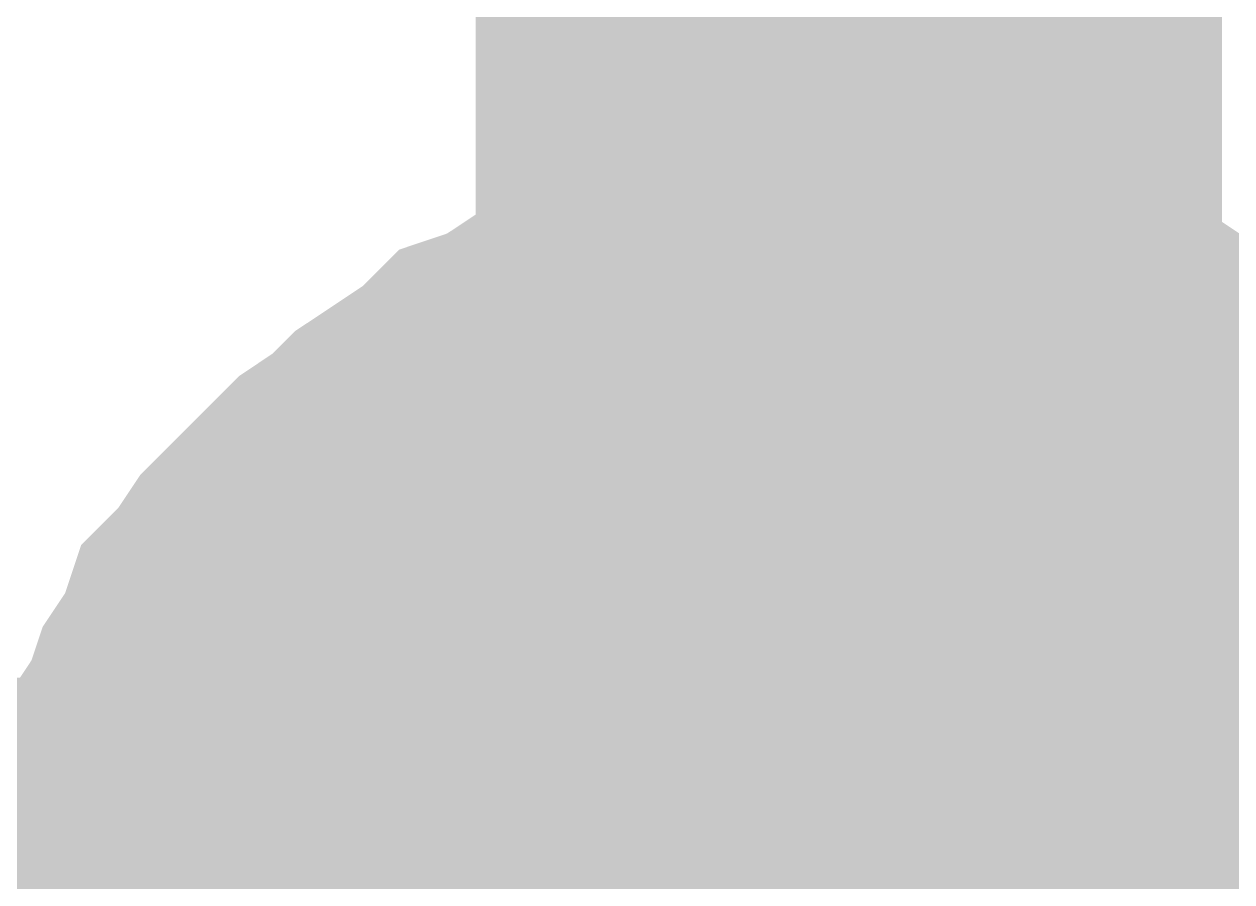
# Model space of a CAD drawing. Header units: inches. Extents: x 0 to 841, y 0 to 594.
# Drawn here: x 266.689 to 267.902, y 305.165 to 306.026 of the extents above; entities that cross this region are included whole.
import ezdxf

# ---------------------------------------------------------------- set-up
doc = ezdxf.new("R2010")
doc.units = ezdxf.units.IN
doc.layers.add('Sheet', color=255, linetype='Continuous')

msp = doc.modelspace()

# ---------------------------------------------------------------- linework, layer by layer
at = {"layer": 'Sheet'}
for points in [[(267.5174, 304.9955, 0.7493, 0.7493, 0), (267.5174, 309.9926, 0.7493, 0.7493, 0)], [(267.5174, 309.9926, 0.2997, 0.2997, 0), (267.5174, 304.9955, 0.2997, 0.2997, 0)], [(266.7538, 304.9955, 0.2997, 0.2997, 0), (266.7538, 305.0292, 0.2997, 0.2997, 0), (266.7538, 305.0741, 0.2997, 0.2997, 0), (266.7651, 305.1078, 0.2997, 0.2997, 0), (266.7651, 305.1527, 0.2997, 0.2997, 0), (266.7763, 305.1864, 0.2997, 0.2997, 0), (266.7875, 305.2201, 0.2997, 0.2997, 0), (266.7988, 305.2537, 0.2997, 0.2997, 0), (266.81, 305.2874, 0.2997, 0.2997, 0), (266.8324, 305.3211, 0.2997, 0.2997, 0), (266.8437, 305.3548, 0.2997, 0.2997, 0), (266.8661, 305.3885, 0.2997, 0.2997, 0), (266.8774, 305.4222, 0.2997, 0.2997, 0), (266.8998, 305.4446, 0.2997, 0.2997, 0), (266.9223, 305.4783, 0.2997, 0.2997, 0), (266.956, 305.512, 0.2997, 0.2997, 0), (266.9784, 305.5345, 0.2997, 0.2997, 0), (267.0009, 305.5569, 0.2997, 0.2997, 0), (267.0346, 305.5794, 0.2997, 0.2997, 0), (267.057, 305.6019, 0.2997, 0.2997, 0), (267.0907, 305.6243, 0.2997, 0.2997, 0), (267.1244, 305.6468, 0.2997, 0.2997, 0), (267.1469, 305.6692, 0.2997, 0.2997, 0), (267.1805, 305.6805, 0.2997, 0.2997, 0), (267.2142, 305.7029, 0.2997, 0.2997, 0), (267.2479, 305.7142, 0.2997, 0.2997, 0), (267.2928, 305.7254, 0.2997, 0.2997, 0), (267.3265, 305.7366, 0.2997, 0.2997, 0), (267.3602, 305.7478, 0.2997, 0.2997, 0), (267.4051, 305.7478, 0.2997, 0.2997, 0), (267.4388, 305.7591, 0.2997, 0.2997, 0), (267.4725, 305.7591, 0.2997, 0.2997, 0), (267.5174, 305.7591, 0.2997, 0.2997, 0)], [(266.7538, 304.9955, 0.2997, 0.2997, 0), (266.7538, 305.0292, 0.2997, 0.2997, 0), (266.7538, 305.0741, 0.2997, 0.2997, 0), (266.7651, 305.1078, 0.2997, 0.2997, 0), (266.7651, 305.1527, 0.2997, 0.2997, 0), (266.7763, 305.1864, 0.2997, 0.2997, 0), (266.7875, 305.2201, 0.2997, 0.2997, 0), (266.7988, 305.2537, 0.2997, 0.2997, 0), (266.81, 305.2874, 0.2997, 0.2997, 0), (266.8324, 305.3211, 0.2997, 0.2997, 0), (266.8437, 305.3548, 0.2997, 0.2997, 0), (266.8661, 305.3885, 0.2997, 0.2997, 0), (266.8774, 305.4222, 0.2997, 0.2997, 0), (266.8998, 305.4446, 0.2997, 0.2997, 0), (266.9223, 305.4783, 0.2997, 0.2997, 0), (266.956, 305.512, 0.2997, 0.2997, 0), (266.9784, 305.5345, 0.2997, 0.2997, 0), (267.0009, 305.5569, 0.2997, 0.2997, 0), (267.0346, 305.5794, 0.2997, 0.2997, 0), (267.057, 305.6019, 0.2997, 0.2997, 0), (267.0907, 305.6243, 0.2997, 0.2997, 0), (267.1244, 305.6468, 0.2997, 0.2997, 0), (267.1469, 305.6692, 0.2997, 0.2997, 0), (267.1805, 305.6805, 0.2997, 0.2997, 0), (267.2142, 305.7029, 0.2997, 0.2997, 0), (267.2479, 305.7142, 0.2997, 0.2997, 0), (267.2928, 305.7254, 0.2997, 0.2997, 0), (267.3265, 305.7366, 0.2997, 0.2997, 0), (267.3602, 305.7478, 0.2997, 0.2997, 0), (267.4051, 305.7478, 0.2997, 0.2997, 0), (267.4388, 305.7591, 0.2997, 0.2997, 0), (267.4725, 305.7591, 0.2997, 0.2997, 0), (267.5174, 305.7591, 0.2997, 0.2997, 0)], [(266.7538, 304.9955, 0.2997, 0.2997, 0), (266.7538, 305.0292, 0.2997, 0.2997, 0), (266.7538, 305.0741, 0.2997, 0.2997, 0), (266.7651, 305.1078, 0.2997, 0.2997, 0), (266.7651, 305.1527, 0.2997, 0.2997, 0), (266.7763, 305.1864, 0.2997, 0.2997, 0), (266.7875, 305.2201, 0.2997, 0.2997, 0), (266.7988, 305.2537, 0.2997, 0.2997, 0), (266.81, 305.2874, 0.2997, 0.2997, 0), (266.8324, 305.3211, 0.2997, 0.2997, 0), (266.8437, 305.3548, 0.2997, 0.2997, 0), (266.8661, 305.3885, 0.2997, 0.2997, 0), (266.8774, 305.4222, 0.2997, 0.2997, 0), (266.8998, 305.4446, 0.2997, 0.2997, 0), (266.9223, 305.4783, 0.2997, 0.2997, 0), (266.956, 305.512, 0.2997, 0.2997, 0), (266.9784, 305.5345, 0.2997, 0.2997, 0), (267.0009, 305.5569, 0.2997, 0.2997, 0), (267.0346, 305.5794, 0.2997, 0.2997, 0), (267.057, 305.6019, 0.2997, 0.2997, 0), (267.0907, 305.6243, 0.2997, 0.2997, 0), (267.1244, 305.6468, 0.2997, 0.2997, 0), (267.1469, 305.6692, 0.2997, 0.2997, 0), (267.1805, 305.6805, 0.2997, 0.2997, 0), (267.2142, 305.7029, 0.2997, 0.2997, 0), (267.2479, 305.7142, 0.2997, 0.2997, 0), (267.2928, 305.7254, 0.2997, 0.2997, 0), (267.3265, 305.7366, 0.2997, 0.2997, 0), (267.3602, 305.7478, 0.2997, 0.2997, 0), (267.4051, 305.7478, 0.2997, 0.2997, 0), (267.4388, 305.7591, 0.2997, 0.2997, 0), (267.4725, 305.7591, 0.2997, 0.2997, 0), (267.5174, 305.7591, 0.2997, 0.2997, 0)], [(266.7538, 304.9955, 0.2997, 0.2997, 0), (266.7538, 305.0292, 0.2997, 0.2997, 0), (266.7538, 305.0741, 0.2997, 0.2997, 0), (266.7651, 305.1078, 0.2997, 0.2997, 0), (266.7651, 305.1527, 0.2997, 0.2997, 0), (266.7763, 305.1864, 0.2997, 0.2997, 0), (266.7875, 305.2201, 0.2997, 0.2997, 0), (266.7988, 305.2537, 0.2997, 0.2997, 0), (266.81, 305.2874, 0.2997, 0.2997, 0), (266.8324, 305.3211, 0.2997, 0.2997, 0), (266.8437, 305.3548, 0.2997, 0.2997, 0), (266.8661, 305.3885, 0.2997, 0.2997, 0), (266.8774, 305.4222, 0.2997, 0.2997, 0), (266.8998, 305.4446, 0.2997, 0.2997, 0), (266.9223, 305.4783, 0.2997, 0.2997, 0), (266.956, 305.512, 0.2997, 0.2997, 0), (266.9784, 305.5345, 0.2997, 0.2997, 0), (267.0009, 305.5569, 0.2997, 0.2997, 0), (267.0346, 305.5794, 0.2997, 0.2997, 0), (267.057, 305.6019, 0.2997, 0.2997, 0), (267.0907, 305.6243, 0.2997, 0.2997, 0), (267.1244, 305.6468, 0.2997, 0.2997, 0), (267.1469, 305.6692, 0.2997, 0.2997, 0), (267.1805, 305.6805, 0.2997, 0.2997, 0), (267.2142, 305.7029, 0.2997, 0.2997, 0), (267.2479, 305.7142, 0.2997, 0.2997, 0), (267.2928, 305.7254, 0.2997, 0.2997, 0), (267.3265, 305.7366, 0.2997, 0.2997, 0), (267.3602, 305.7478, 0.2997, 0.2997, 0), (267.4051, 305.7478, 0.2997, 0.2997, 0), (267.4388, 305.7591, 0.2997, 0.2997, 0), (267.4725, 305.7591, 0.2997, 0.2997, 0), (267.5174, 305.7591, 0.2997, 0.2997, 0)], [(266.7538, 304.9955, 0.2997, 0.2997, 0), (266.7538, 305.0292, 0.2997, 0.2997, 0), (266.7538, 305.0741, 0.2997, 0.2997, 0), (266.7651, 305.1078, 0.2997, 0.2997, 0), (266.7651, 305.1527, 0.2997, 0.2997, 0), (266.7763, 305.1864, 0.2997, 0.2997, 0), (266.7875, 305.2201, 0.2997, 0.2997, 0), (266.7988, 305.2537, 0.2997, 0.2997, 0), (266.81, 305.2874, 0.2997, 0.2997, 0), (266.8324, 305.3211, 0.2997, 0.2997, 0), (266.8437, 305.3548, 0.2997, 0.2997, 0), (266.8661, 305.3885, 0.2997, 0.2997, 0), (266.8774, 305.4222, 0.2997, 0.2997, 0), (266.8998, 305.4446, 0.2997, 0.2997, 0), (266.9223, 305.4783, 0.2997, 0.2997, 0), (266.956, 305.512, 0.2997, 0.2997, 0), (266.9784, 305.5345, 0.2997, 0.2997, 0), (267.0009, 305.5569, 0.2997, 0.2997, 0), (267.0346, 305.5794, 0.2997, 0.2997, 0), (267.057, 305.6019, 0.2997, 0.2997, 0), (267.0907, 305.6243, 0.2997, 0.2997, 0), (267.1244, 305.6468, 0.2997, 0.2997, 0), (267.1469, 305.6692, 0.2997, 0.2997, 0), (267.1805, 305.6805, 0.2997, 0.2997, 0), (267.2142, 305.7029, 0.2997, 0.2997, 0), (267.2479, 305.7142, 0.2997, 0.2997, 0), (267.2928, 305.7254, 0.2997, 0.2997, 0), (267.3265, 305.7366, 0.2997, 0.2997, 0), (267.3602, 305.7478, 0.2997, 0.2997, 0), (267.4051, 305.7478, 0.2997, 0.2997, 0), (267.4388, 305.7591, 0.2997, 0.2997, 0), (267.4725, 305.7591, 0.2997, 0.2997, 0), (267.5174, 305.7591, 0.2997, 0.2997, 0)], [(266.7538, 304.9955, 0.2997, 0.2997, 0), (266.7538, 305.0292, 0.2997, 0.2997, 0), (266.7538, 305.0741, 0.2997, 0.2997, 0), (266.7651, 305.1078, 0.2997, 0.2997, 0), (266.7651, 305.1527, 0.2997, 0.2997, 0), (266.7763, 305.1864, 0.2997, 0.2997, 0), (266.7875, 305.2201, 0.2997, 0.2997, 0), (266.7988, 305.2537, 0.2997, 0.2997, 0), (266.81, 305.2874, 0.2997, 0.2997, 0), (266.8324, 305.3211, 0.2997, 0.2997, 0), (266.8437, 305.3548, 0.2997, 0.2997, 0), (266.8661, 305.3885, 0.2997, 0.2997, 0), (266.8774, 305.4222, 0.2997, 0.2997, 0), (266.8998, 305.4446, 0.2997, 0.2997, 0), (266.9223, 305.4783, 0.2997, 0.2997, 0), (266.956, 305.512, 0.2997, 0.2997, 0), (266.9784, 305.5345, 0.2997, 0.2997, 0), (267.0009, 305.5569, 0.2997, 0.2997, 0), (267.0346, 305.5794, 0.2997, 0.2997, 0), (267.057, 305.6019, 0.2997, 0.2997, 0), (267.0907, 305.6243, 0.2997, 0.2997, 0), (267.1244, 305.6468, 0.2997, 0.2997, 0), (267.1469, 305.6692, 0.2997, 0.2997, 0), (267.1805, 305.6805, 0.2997, 0.2997, 0), (267.2142, 305.7029, 0.2997, 0.2997, 0), (267.2479, 305.7142, 0.2997, 0.2997, 0), (267.2928, 305.7254, 0.2997, 0.2997, 0), (267.3265, 305.7366, 0.2997, 0.2997, 0), (267.3602, 305.7478, 0.2997, 0.2997, 0), (267.4051, 305.7478, 0.2997, 0.2997, 0), (267.4388, 305.7591, 0.2997, 0.2997, 0), (267.4725, 305.7591, 0.2997, 0.2997, 0), (267.5174, 305.7591, 0.2997, 0.2997, 0)], [(267.5174, 305.7591, 0.2997, 0.2997, 0), (267.5174, 305.7591, 0.2997, 0.2997, 0)], [(267.5174, 305.7591, 0.2997, 0.2997, 0), (267.5511, 305.7591, 0.2997, 0.2997, 0), (267.596, 305.7591, 0.2997, 0.2997, 0), (267.6297, 305.7478, 0.2997, 0.2997, 0), (267.6746, 305.7478, 0.2997, 0.2997, 0), (267.7083, 305.7366, 0.2997, 0.2997, 0), (267.742, 305.7254, 0.2997, 0.2997, 0), (267.7757, 305.7142, 0.2997, 0.2997, 0), (267.8094, 305.7029, 0.2997, 0.2997, 0), (267.843, 305.6805, 0.2997, 0.2997, 0), (267.8767, 305.6692, 0.2997, 0.2997, 0), (267.9104, 305.6468, 0.2997, 0.2997, 0), (267.9441, 305.6243, 0.2997, 0.2997, 0), (267.9666, 305.6019, 0.2997, 0.2997, 0), (268.0003, 305.5794, 0.2997, 0.2997, 0), (268.0339, 305.5569, 0.2997, 0.2997, 0), (268.0564, 305.5345, 0.2997, 0.2997, 0)], [(267.5174, 305.7591, 0.2997, 0.2997, 0), (267.5174, 305.7591, 0.2997, 0.2997, 0)], [(267.5174, 305.7591, 0.2997, 0.2997, 0), (267.5511, 305.7591, 0.2997, 0.2997, 0), (267.596, 305.7591, 0.2997, 0.2997, 0), (267.6297, 305.7478, 0.2997, 0.2997, 0), (267.6746, 305.7478, 0.2997, 0.2997, 0), (267.7083, 305.7366, 0.2997, 0.2997, 0), (267.742, 305.7254, 0.2997, 0.2997, 0), (267.7757, 305.7142, 0.2997, 0.2997, 0), (267.8094, 305.7029, 0.2997, 0.2997, 0), (267.843, 305.6805, 0.2997, 0.2997, 0), (267.8767, 305.6692, 0.2997, 0.2997, 0), (267.9104, 305.6468, 0.2997, 0.2997, 0), (267.9441, 305.6243, 0.2997, 0.2997, 0), (267.9666, 305.6019, 0.2997, 0.2997, 0), (268.0003, 305.5794, 0.2997, 0.2997, 0), (268.0339, 305.5569, 0.2997, 0.2997, 0), (268.0564, 305.5345, 0.2997, 0.2997, 0)], [(267.5174, 305.7591, 0.2997, 0.2997, 0), (267.5174, 305.7591, 0.2997, 0.2997, 0)], [(267.5174, 305.7591, 0.2997, 0.2997, 0), (267.5511, 305.7591, 0.2997, 0.2997, 0), (267.596, 305.7591, 0.2997, 0.2997, 0), (267.6297, 305.7478, 0.2997, 0.2997, 0), (267.6746, 305.7478, 0.2997, 0.2997, 0), (267.7083, 305.7366, 0.2997, 0.2997, 0), (267.742, 305.7254, 0.2997, 0.2997, 0), (267.7757, 305.7142, 0.2997, 0.2997, 0), (267.8094, 305.7029, 0.2997, 0.2997, 0), (267.843, 305.6805, 0.2997, 0.2997, 0), (267.8767, 305.6692, 0.2997, 0.2997, 0), (267.9104, 305.6468, 0.2997, 0.2997, 0), (267.9441, 305.6243, 0.2997, 0.2997, 0), (267.9666, 305.6019, 0.2997, 0.2997, 0), (268.0003, 305.5794, 0.2997, 0.2997, 0), (268.0339, 305.5569, 0.2997, 0.2997, 0), (268.0564, 305.5345, 0.2997, 0.2997, 0)], [(267.5174, 305.7591, 0.2997, 0.2997, 0), (267.5174, 305.7591, 0.2997, 0.2997, 0)], [(267.5174, 305.7591, 0.2997, 0.2997, 0), (267.5511, 305.7591, 0.2997, 0.2997, 0), (267.596, 305.7591, 0.2997, 0.2997, 0), (267.6297, 305.7478, 0.2997, 0.2997, 0), (267.6746, 305.7478, 0.2997, 0.2997, 0), (267.7083, 305.7366, 0.2997, 0.2997, 0), (267.742, 305.7254, 0.2997, 0.2997, 0), (267.7757, 305.7142, 0.2997, 0.2997, 0), (267.8094, 305.7029, 0.2997, 0.2997, 0), (267.843, 305.6805, 0.2997, 0.2997, 0), (267.8767, 305.6692, 0.2997, 0.2997, 0), (267.9104, 305.6468, 0.2997, 0.2997, 0), (267.9441, 305.6243, 0.2997, 0.2997, 0), (267.9666, 305.6019, 0.2997, 0.2997, 0), (268.0003, 305.5794, 0.2997, 0.2997, 0), (268.0339, 305.5569, 0.2997, 0.2997, 0), (268.0564, 305.5345, 0.2997, 0.2997, 0)], [(267.5174, 305.7591, 0.2997, 0.2997, 0), (267.5174, 305.7591, 0.2997, 0.2997, 0)], [(267.5174, 305.7591, 0.2997, 0.2997, 0), (267.5511, 305.7591, 0.2997, 0.2997, 0), (267.596, 305.7591, 0.2997, 0.2997, 0), (267.6297, 305.7478, 0.2997, 0.2997, 0), (267.6746, 305.7478, 0.2997, 0.2997, 0), (267.7083, 305.7366, 0.2997, 0.2997, 0), (267.742, 305.7254, 0.2997, 0.2997, 0), (267.7757, 305.7142, 0.2997, 0.2997, 0), (267.8094, 305.7029, 0.2997, 0.2997, 0), (267.843, 305.6805, 0.2997, 0.2997, 0), (267.8767, 305.6692, 0.2997, 0.2997, 0), (267.9104, 305.6468, 0.2997, 0.2997, 0), (267.9441, 305.6243, 0.2997, 0.2997, 0), (267.9666, 305.6019, 0.2997, 0.2997, 0), (268.0003, 305.5794, 0.2997, 0.2997, 0), (268.0339, 305.5569, 0.2997, 0.2997, 0), (268.0564, 305.5345, 0.2997, 0.2997, 0)], [(267.5174, 305.7591, 0.2997, 0.2997, 0), (267.5174, 305.7591, 0.2997, 0.2997, 0)], [(267.5174, 305.7591, 0.2997, 0.2997, 0), (267.5511, 305.7591, 0.2997, 0.2997, 0), (267.596, 305.7591, 0.2997, 0.2997, 0), (267.6297, 305.7478, 0.2997, 0.2997, 0), (267.6746, 305.7478, 0.2997, 0.2997, 0), (267.7083, 305.7366, 0.2997, 0.2997, 0), (267.742, 305.7254, 0.2997, 0.2997, 0), (267.7757, 305.7142, 0.2997, 0.2997, 0), (267.8094, 305.7029, 0.2997, 0.2997, 0), (267.843, 305.6805, 0.2997, 0.2997, 0), (267.8767, 305.6692, 0.2997, 0.2997, 0), (267.9104, 305.6468, 0.2997, 0.2997, 0), (267.9441, 305.6243, 0.2997, 0.2997, 0), (267.9666, 305.6019, 0.2997, 0.2997, 0), (268.0003, 305.5794, 0.2997, 0.2997, 0), (268.0339, 305.5569, 0.2997, 0.2997, 0), (268.0564, 305.5345, 0.2997, 0.2997, 0)], [(266.7651, 305.1078, 0.0991, 0.0991, 0), (266.7651, 305.1527, 0.0991, 0.0991, 0), (266.7763, 305.1864, 0.0991, 0.0991, 0), (266.7875, 305.2201, 0.0991, 0.0991, 0), (266.7988, 305.2537, 0.0991, 0.0991, 0), (266.81, 305.2874, 0.0991, 0.0991, 0), (266.8324, 305.3211, 0.0991, 0.0991, 0), (266.8437, 305.3548, 0.0991, 0.0991, 0), (266.8661, 305.3885, 0.0991, 0.0991, 0), (266.8774, 305.4222, 0.0991, 0.0991, 0), (266.8998, 305.4446, 0.0991, 0.0991, 0), (266.9223, 305.4783, 0.0991, 0.0991, 0), (266.956, 305.512, 0.0991, 0.0991, 0), (266.9784, 305.5345, 0.0991, 0.0991, 0), (267.0009, 305.5569, 0.0991, 0.0991, 0), (267.0346, 305.5794, 0.0991, 0.0991, 0), (267.057, 305.6019, 0.0991, 0.0991, 0), (267.0907, 305.6243, 0.0991, 0.0991, 0), (267.1244, 305.6468, 0.0991, 0.0991, 0), (267.1469, 305.6692, 0.0991, 0.0991, 0), (267.1805, 305.6805, 0.0991, 0.0991, 0), (267.2142, 305.7029, 0.0991, 0.0991, 0), (267.2479, 305.7142, 0.0991, 0.0991, 0), (267.2928, 305.7254, 0.0991, 0.0991, 0), (267.3265, 305.7366, 0.0991, 0.0991, 0), (267.3602, 305.7478, 0.0991, 0.0991, 0), (267.4051, 305.7478, 0.0991, 0.0991, 0), (267.4388, 305.7591, 0.0991, 0.0991, 0), (267.4725, 305.7591, 0.0991, 0.0991, 0), (267.5174, 305.7591, 0.0991, 0.0991, 0)], [(266.7651, 305.1078, 0.0991, 0.0991, 0), (266.7651, 305.1527, 0.0991, 0.0991, 0), (266.7763, 305.1864, 0.0991, 0.0991, 0), (266.7875, 305.2201, 0.0991, 0.0991, 0), (266.7988, 305.2537, 0.0991, 0.0991, 0), (266.81, 305.2874, 0.0991, 0.0991, 0), (266.8324, 305.3211, 0.0991, 0.0991, 0), (266.8437, 305.3548, 0.0991, 0.0991, 0), (266.8661, 305.3885, 0.0991, 0.0991, 0), (266.8774, 305.4222, 0.0991, 0.0991, 0), (266.8998, 305.4446, 0.0991, 0.0991, 0), (266.9223, 305.4783, 0.0991, 0.0991, 0), (266.956, 305.512, 0.0991, 0.0991, 0), (266.9784, 305.5345, 0.0991, 0.0991, 0), (267.0009, 305.5569, 0.0991, 0.0991, 0), (267.0346, 305.5794, 0.0991, 0.0991, 0), (267.057, 305.6019, 0.0991, 0.0991, 0), (267.0907, 305.6243, 0.0991, 0.0991, 0), (267.1244, 305.6468, 0.0991, 0.0991, 0), (267.1469, 305.6692, 0.0991, 0.0991, 0), (267.1805, 305.6805, 0.0991, 0.0991, 0), (267.2142, 305.7029, 0.0991, 0.0991, 0), (267.2479, 305.7142, 0.0991, 0.0991, 0), (267.2928, 305.7254, 0.0991, 0.0991, 0), (267.3265, 305.7366, 0.0991, 0.0991, 0), (267.3602, 305.7478, 0.0991, 0.0991, 0), (267.4051, 305.7478, 0.0991, 0.0991, 0), (267.4388, 305.7591, 0.0991, 0.0991, 0), (267.4725, 305.7591, 0.0991, 0.0991, 0), (267.5174, 305.7591, 0.0991, 0.0991, 0)], [(266.7651, 305.1078, 0.0991, 0.0991, 0), (266.7651, 305.1527, 0.0991, 0.0991, 0), (266.7763, 305.1864, 0.0991, 0.0991, 0), (266.7875, 305.2201, 0.0991, 0.0991, 0), (266.7988, 305.2537, 0.0991, 0.0991, 0), (266.81, 305.2874, 0.0991, 0.0991, 0), (266.8324, 305.3211, 0.0991, 0.0991, 0), (266.8437, 305.3548, 0.0991, 0.0991, 0), (266.8661, 305.3885, 0.0991, 0.0991, 0), (266.8774, 305.4222, 0.0991, 0.0991, 0), (266.8998, 305.4446, 0.0991, 0.0991, 0), (266.9223, 305.4783, 0.0991, 0.0991, 0), (266.956, 305.512, 0.0991, 0.0991, 0), (266.9784, 305.5345, 0.0991, 0.0991, 0), (267.0009, 305.5569, 0.0991, 0.0991, 0), (267.0346, 305.5794, 0.0991, 0.0991, 0), (267.057, 305.6019, 0.0991, 0.0991, 0), (267.0907, 305.6243, 0.0991, 0.0991, 0), (267.1244, 305.6468, 0.0991, 0.0991, 0), (267.1469, 305.6692, 0.0991, 0.0991, 0), (267.1805, 305.6805, 0.0991, 0.0991, 0), (267.2142, 305.7029, 0.0991, 0.0991, 0), (267.2479, 305.7142, 0.0991, 0.0991, 0), (267.2928, 305.7254, 0.0991, 0.0991, 0), (267.3265, 305.7366, 0.0991, 0.0991, 0), (267.3602, 305.7478, 0.0991, 0.0991, 0), (267.4051, 305.7478, 0.0991, 0.0991, 0), (267.4388, 305.7591, 0.0991, 0.0991, 0), (267.4725, 305.7591, 0.0991, 0.0991, 0), (267.5174, 305.7591, 0.0991, 0.0991, 0)], [(266.7651, 305.1078, 0.0991, 0.0991, 0), (266.7651, 305.1527, 0.0991, 0.0991, 0), (266.7763, 305.1864, 0.0991, 0.0991, 0), (266.7875, 305.2201, 0.0991, 0.0991, 0), (266.7988, 305.2537, 0.0991, 0.0991, 0), (266.81, 305.2874, 0.0991, 0.0991, 0), (266.8324, 305.3211, 0.0991, 0.0991, 0), (266.8437, 305.3548, 0.0991, 0.0991, 0), (266.8661, 305.3885, 0.0991, 0.0991, 0), (266.8774, 305.4222, 0.0991, 0.0991, 0), (266.8998, 305.4446, 0.0991, 0.0991, 0), (266.9223, 305.4783, 0.0991, 0.0991, 0), (266.956, 305.512, 0.0991, 0.0991, 0), (266.9784, 305.5345, 0.0991, 0.0991, 0), (267.0009, 305.5569, 0.0991, 0.0991, 0), (267.0346, 305.5794, 0.0991, 0.0991, 0), (267.057, 305.6019, 0.0991, 0.0991, 0), (267.0907, 305.6243, 0.0991, 0.0991, 0), (267.1244, 305.6468, 0.0991, 0.0991, 0), (267.1469, 305.6692, 0.0991, 0.0991, 0), (267.1805, 305.6805, 0.0991, 0.0991, 0), (267.2142, 305.7029, 0.0991, 0.0991, 0), (267.2479, 305.7142, 0.0991, 0.0991, 0), (267.2928, 305.7254, 0.0991, 0.0991, 0), (267.3265, 305.7366, 0.0991, 0.0991, 0), (267.3602, 305.7478, 0.0991, 0.0991, 0), (267.4051, 305.7478, 0.0991, 0.0991, 0), (267.4388, 305.7591, 0.0991, 0.0991, 0), (267.4725, 305.7591, 0.0991, 0.0991, 0), (267.5174, 305.7591, 0.0991, 0.0991, 0)], [(266.7651, 305.1078, 0.0991, 0.0991, 0), (266.7651, 305.1527, 0.0991, 0.0991, 0), (266.7763, 305.1864, 0.0991, 0.0991, 0), (266.7875, 305.2201, 0.0991, 0.0991, 0), (266.7988, 305.2537, 0.0991, 0.0991, 0), (266.81, 305.2874, 0.0991, 0.0991, 0), (266.8324, 305.3211, 0.0991, 0.0991, 0), (266.8437, 305.3548, 0.0991, 0.0991, 0), (266.8661, 305.3885, 0.0991, 0.0991, 0), (266.8774, 305.4222, 0.0991, 0.0991, 0), (266.8998, 305.4446, 0.0991, 0.0991, 0), (266.9223, 305.4783, 0.0991, 0.0991, 0), (266.956, 305.512, 0.0991, 0.0991, 0), (266.9784, 305.5345, 0.0991, 0.0991, 0), (267.0009, 305.5569, 0.0991, 0.0991, 0), (267.0346, 305.5794, 0.0991, 0.0991, 0), (267.057, 305.6019, 0.0991, 0.0991, 0), (267.0907, 305.6243, 0.0991, 0.0991, 0), (267.1244, 305.6468, 0.0991, 0.0991, 0), (267.1469, 305.6692, 0.0991, 0.0991, 0), (267.1805, 305.6805, 0.0991, 0.0991, 0), (267.2142, 305.7029, 0.0991, 0.0991, 0), (267.2479, 305.7142, 0.0991, 0.0991, 0), (267.2928, 305.7254, 0.0991, 0.0991, 0), (267.3265, 305.7366, 0.0991, 0.0991, 0), (267.3602, 305.7478, 0.0991, 0.0991, 0), (267.4051, 305.7478, 0.0991, 0.0991, 0), (267.4388, 305.7591, 0.0991, 0.0991, 0), (267.4725, 305.7591, 0.0991, 0.0991, 0), (267.5174, 305.7591, 0.0991, 0.0991, 0)], [(266.7651, 305.1078, 0.0991, 0.0991, 0), (266.7651, 305.1527, 0.0991, 0.0991, 0), (266.7763, 305.1864, 0.0991, 0.0991, 0), (266.7875, 305.2201, 0.0991, 0.0991, 0), (266.7988, 305.2537, 0.0991, 0.0991, 0), (266.81, 305.2874, 0.0991, 0.0991, 0), (266.8324, 305.3211, 0.0991, 0.0991, 0), (266.8437, 305.3548, 0.0991, 0.0991, 0), (266.8661, 305.3885, 0.0991, 0.0991, 0), (266.8774, 305.4222, 0.0991, 0.0991, 0), (266.8998, 305.4446, 0.0991, 0.0991, 0), (266.9223, 305.4783, 0.0991, 0.0991, 0), (266.956, 305.512, 0.0991, 0.0991, 0), (266.9784, 305.5345, 0.0991, 0.0991, 0), (267.0009, 305.5569, 0.0991, 0.0991, 0), (267.0346, 305.5794, 0.0991, 0.0991, 0), (267.057, 305.6019, 0.0991, 0.0991, 0), (267.0907, 305.6243, 0.0991, 0.0991, 0), (267.1244, 305.6468, 0.0991, 0.0991, 0), (267.1469, 305.6692, 0.0991, 0.0991, 0), (267.1805, 305.6805, 0.0991, 0.0991, 0), (267.2142, 305.7029, 0.0991, 0.0991, 0), (267.2479, 305.7142, 0.0991, 0.0991, 0), (267.2928, 305.7254, 0.0991, 0.0991, 0), (267.3265, 305.7366, 0.0991, 0.0991, 0), (267.3602, 305.7478, 0.0991, 0.0991, 0), (267.4051, 305.7478, 0.0991, 0.0991, 0), (267.4388, 305.7591, 0.0991, 0.0991, 0), (267.4725, 305.7591, 0.0991, 0.0991, 0), (267.5174, 305.7591, 0.0991, 0.0991, 0)], [(267.5174, 305.7591, 0.0991, 0.0991, 0), (267.5174, 305.7591, 0.0991, 0.0991, 0)], [(267.5174, 305.7591, 0.0991, 0.0991, 0), (267.5511, 305.7591, 0.0991, 0.0991, 0), (267.596, 305.7591, 0.0991, 0.0991, 0), (267.6297, 305.7478, 0.0991, 0.0991, 0), (267.6746, 305.7478, 0.0991, 0.0991, 0), (267.7083, 305.7366, 0.0991, 0.0991, 0), (267.742, 305.7254, 0.0991, 0.0991, 0), (267.7757, 305.7142, 0.0991, 0.0991, 0), (267.8094, 305.7029, 0.0991, 0.0991, 0), (267.843, 305.6805, 0.0991, 0.0991, 0), (267.8767, 305.6692, 0.0991, 0.0991, 0), (267.9104, 305.6468, 0.0991, 0.0991, 0), (267.9441, 305.6243, 0.0991, 0.0991, 0), (267.9666, 305.6019, 0.0991, 0.0991, 0)], [(267.5174, 305.7591, 0.0991, 0.0991, 0), (267.5174, 305.7591, 0.0991, 0.0991, 0)], [(267.5174, 305.7591, 0.0991, 0.0991, 0), (267.5511, 305.7591, 0.0991, 0.0991, 0), (267.596, 305.7591, 0.0991, 0.0991, 0), (267.6297, 305.7478, 0.0991, 0.0991, 0), (267.6746, 305.7478, 0.0991, 0.0991, 0), (267.7083, 305.7366, 0.0991, 0.0991, 0), (267.742, 305.7254, 0.0991, 0.0991, 0), (267.7757, 305.7142, 0.0991, 0.0991, 0), (267.8094, 305.7029, 0.0991, 0.0991, 0), (267.843, 305.6805, 0.0991, 0.0991, 0), (267.8767, 305.6692, 0.0991, 0.0991, 0), (267.9104, 305.6468, 0.0991, 0.0991, 0), (267.9441, 305.6243, 0.0991, 0.0991, 0), (267.9666, 305.6019, 0.0991, 0.0991, 0)], [(267.5174, 305.7591, 0.0991, 0.0991, 0), (267.5174, 305.7591, 0.0991, 0.0991, 0)], [(267.5174, 305.7591, 0.0991, 0.0991, 0), (267.5511, 305.7591, 0.0991, 0.0991, 0), (267.596, 305.7591, 0.0991, 0.0991, 0), (267.6297, 305.7478, 0.0991, 0.0991, 0), (267.6746, 305.7478, 0.0991, 0.0991, 0), (267.7083, 305.7366, 0.0991, 0.0991, 0), (267.742, 305.7254, 0.0991, 0.0991, 0), (267.7757, 305.7142, 0.0991, 0.0991, 0), (267.8094, 305.7029, 0.0991, 0.0991, 0), (267.843, 305.6805, 0.0991, 0.0991, 0), (267.8767, 305.6692, 0.0991, 0.0991, 0), (267.9104, 305.6468, 0.0991, 0.0991, 0), (267.9441, 305.6243, 0.0991, 0.0991, 0), (267.9666, 305.6019, 0.0991, 0.0991, 0)], [(267.5174, 305.7591, 0.0991, 0.0991, 0), (267.5174, 305.7591, 0.0991, 0.0991, 0)], [(267.5174, 305.7591, 0.0991, 0.0991, 0), (267.5511, 305.7591, 0.0991, 0.0991, 0), (267.596, 305.7591, 0.0991, 0.0991, 0), (267.6297, 305.7478, 0.0991, 0.0991, 0), (267.6746, 305.7478, 0.0991, 0.0991, 0), (267.7083, 305.7366, 0.0991, 0.0991, 0), (267.742, 305.7254, 0.0991, 0.0991, 0), (267.7757, 305.7142, 0.0991, 0.0991, 0), (267.8094, 305.7029, 0.0991, 0.0991, 0), (267.843, 305.6805, 0.0991, 0.0991, 0), (267.8767, 305.6692, 0.0991, 0.0991, 0), (267.9104, 305.6468, 0.0991, 0.0991, 0), (267.9441, 305.6243, 0.0991, 0.0991, 0), (267.9666, 305.6019, 0.0991, 0.0991, 0)], [(267.5174, 305.7591, 0.0991, 0.0991, 0), (267.5174, 305.7591, 0.0991, 0.0991, 0)], [(267.5174, 305.7591, 0.0991, 0.0991, 0), (267.5511, 305.7591, 0.0991, 0.0991, 0), (267.596, 305.7591, 0.0991, 0.0991, 0), (267.6297, 305.7478, 0.0991, 0.0991, 0), (267.6746, 305.7478, 0.0991, 0.0991, 0), (267.7083, 305.7366, 0.0991, 0.0991, 0), (267.742, 305.7254, 0.0991, 0.0991, 0), (267.7757, 305.7142, 0.0991, 0.0991, 0), (267.8094, 305.7029, 0.0991, 0.0991, 0), (267.843, 305.6805, 0.0991, 0.0991, 0), (267.8767, 305.6692, 0.0991, 0.0991, 0), (267.9104, 305.6468, 0.0991, 0.0991, 0), (267.9441, 305.6243, 0.0991, 0.0991, 0), (267.9666, 305.6019, 0.0991, 0.0991, 0)], [(267.5174, 305.7591, 0.0991, 0.0991, 0), (267.5174, 305.7591, 0.0991, 0.0991, 0)], [(267.5174, 305.7591, 0.0991, 0.0991, 0), (267.5511, 305.7591, 0.0991, 0.0991, 0), (267.596, 305.7591, 0.0991, 0.0991, 0), (267.6297, 305.7478, 0.0991, 0.0991, 0), (267.6746, 305.7478, 0.0991, 0.0991, 0), (267.7083, 305.7366, 0.0991, 0.0991, 0), (267.742, 305.7254, 0.0991, 0.0991, 0), (267.7757, 305.7142, 0.0991, 0.0991, 0), (267.8094, 305.7029, 0.0991, 0.0991, 0), (267.843, 305.6805, 0.0991, 0.0991, 0), (267.8767, 305.6692, 0.0991, 0.0991, 0), (267.9104, 305.6468, 0.0991, 0.0991, 0), (267.9441, 305.6243, 0.0991, 0.0991, 0), (267.9666, 305.6019, 0.0991, 0.0991, 0)], [(267.0121, 304.9955, 0.2997, 0.2997, 0), (267.0121, 305.0179, 0.2997, 0.2997, 0), (267.0121, 305.0516, 0.2997, 0.2997, 0), (267.0233, 305.0741, 0.2997, 0.2997, 0), (267.0233, 305.0965, 0.2997, 0.2997, 0), (267.0233, 305.119, 0.2997, 0.2997, 0), (267.0346, 305.1414, 0.2997, 0.2997, 0), (267.0458, 305.1751, 0.2997, 0.2997, 0), (267.057, 305.1976, 0.2997, 0.2997, 0), (267.057, 305.2201, 0.2997, 0.2997, 0), (267.0683, 305.2425, 0.2997, 0.2997, 0), (267.0795, 305.2537, 0.2997, 0.2997, 0), (267.1019, 305.2762, 0.2997, 0.2997, 0), (267.1132, 305.2987, 0.2997, 0.2997, 0), (267.1244, 305.3211, 0.2997, 0.2997, 0), (267.1469, 305.3324, 0.2997, 0.2997, 0), (267.1581, 305.3548, 0.2997, 0.2997, 0), (267.1805, 305.366, 0.2997, 0.2997, 0), (267.1918, 305.3885, 0.2997, 0.2997, 0), (267.2142, 305.3997, 0.2997, 0.2997, 0), (267.2367, 305.411, 0.2997, 0.2997, 0), (267.2591, 305.4334, 0.2997, 0.2997, 0), (267.2704, 305.4446, 0.2997, 0.2997, 0), (267.2928, 305.4559, 0.2997, 0.2997, 0), (267.3153, 305.4559, 0.2997, 0.2997, 0), (267.3377, 305.4671, 0.2997, 0.2997, 0), (267.3714, 305.4783, 0.2997, 0.2997, 0), (267.3939, 305.4896, 0.2997, 0.2997, 0), (267.4164, 305.4896, 0.2997, 0.2997, 0), (267.4388, 305.4896, 0.2997, 0.2997, 0), (267.4613, 305.5008, 0.2997, 0.2997, 0), (267.495, 305.5008, 0.2997, 0.2997, 0), (267.5174, 305.5008, 0.2997, 0.2997, 0)], [(267.0121, 304.9955, 0.2997, 0.2997, 0), (267.0121, 305.0179, 0.2997, 0.2997, 0), (267.0121, 305.0516, 0.2997, 0.2997, 0), (267.0233, 305.0741, 0.2997, 0.2997, 0), (267.0233, 305.0965, 0.2997, 0.2997, 0), (267.0233, 305.119, 0.2997, 0.2997, 0), (267.0346, 305.1414, 0.2997, 0.2997, 0), (267.0458, 305.1751, 0.2997, 0.2997, 0), (267.057, 305.1976, 0.2997, 0.2997, 0), (267.057, 305.2201, 0.2997, 0.2997, 0), (267.0683, 305.2425, 0.2997, 0.2997, 0), (267.0795, 305.2537, 0.2997, 0.2997, 0), (267.1019, 305.2762, 0.2997, 0.2997, 0), (267.1132, 305.2987, 0.2997, 0.2997, 0), (267.1244, 305.3211, 0.2997, 0.2997, 0), (267.1469, 305.3324, 0.2997, 0.2997, 0), (267.1581, 305.3548, 0.2997, 0.2997, 0), (267.1805, 305.366, 0.2997, 0.2997, 0), (267.1918, 305.3885, 0.2997, 0.2997, 0), (267.2142, 305.3997, 0.2997, 0.2997, 0), (267.2367, 305.411, 0.2997, 0.2997, 0), (267.2591, 305.4334, 0.2997, 0.2997, 0), (267.2704, 305.4446, 0.2997, 0.2997, 0), (267.2928, 305.4559, 0.2997, 0.2997, 0), (267.3153, 305.4559, 0.2997, 0.2997, 0), (267.3377, 305.4671, 0.2997, 0.2997, 0), (267.3714, 305.4783, 0.2997, 0.2997, 0), (267.3939, 305.4896, 0.2997, 0.2997, 0), (267.4164, 305.4896, 0.2997, 0.2997, 0), (267.4388, 305.4896, 0.2997, 0.2997, 0), (267.4613, 305.5008, 0.2997, 0.2997, 0), (267.495, 305.5008, 0.2997, 0.2997, 0), (267.5174, 305.5008, 0.2997, 0.2997, 0)], [(267.0121, 304.9955, 0.2997, 0.2997, 0), (267.0121, 305.0179, 0.2997, 0.2997, 0), (267.0121, 305.0516, 0.2997, 0.2997, 0), (267.0233, 305.0741, 0.2997, 0.2997, 0), (267.0233, 305.0965, 0.2997, 0.2997, 0), (267.0233, 305.119, 0.2997, 0.2997, 0), (267.0346, 305.1414, 0.2997, 0.2997, 0), (267.0458, 305.1751, 0.2997, 0.2997, 0), (267.057, 305.1976, 0.2997, 0.2997, 0), (267.057, 305.2201, 0.2997, 0.2997, 0), (267.0683, 305.2425, 0.2997, 0.2997, 0), (267.0795, 305.2537, 0.2997, 0.2997, 0), (267.1019, 305.2762, 0.2997, 0.2997, 0), (267.1132, 305.2987, 0.2997, 0.2997, 0), (267.1244, 305.3211, 0.2997, 0.2997, 0), (267.1469, 305.3324, 0.2997, 0.2997, 0), (267.1581, 305.3548, 0.2997, 0.2997, 0), (267.1805, 305.366, 0.2997, 0.2997, 0), (267.1918, 305.3885, 0.2997, 0.2997, 0), (267.2142, 305.3997, 0.2997, 0.2997, 0), (267.2367, 305.411, 0.2997, 0.2997, 0), (267.2591, 305.4334, 0.2997, 0.2997, 0), (267.2704, 305.4446, 0.2997, 0.2997, 0), (267.2928, 305.4559, 0.2997, 0.2997, 0), (267.3153, 305.4559, 0.2997, 0.2997, 0), (267.3377, 305.4671, 0.2997, 0.2997, 0), (267.3714, 305.4783, 0.2997, 0.2997, 0), (267.3939, 305.4896, 0.2997, 0.2997, 0), (267.4164, 305.4896, 0.2997, 0.2997, 0), (267.4388, 305.4896, 0.2997, 0.2997, 0), (267.4613, 305.5008, 0.2997, 0.2997, 0), (267.495, 305.5008, 0.2997, 0.2997, 0), (267.5174, 305.5008, 0.2997, 0.2997, 0)], [(267.0121, 304.9955, 0.2997, 0.2997, 0), (267.0121, 305.0179, 0.2997, 0.2997, 0), (267.0121, 305.0516, 0.2997, 0.2997, 0), (267.0233, 305.0741, 0.2997, 0.2997, 0), (267.0233, 305.0965, 0.2997, 0.2997, 0), (267.0233, 305.119, 0.2997, 0.2997, 0), (267.0346, 305.1414, 0.2997, 0.2997, 0), (267.0458, 305.1751, 0.2997, 0.2997, 0), (267.057, 305.1976, 0.2997, 0.2997, 0), (267.057, 305.2201, 0.2997, 0.2997, 0), (267.0683, 305.2425, 0.2997, 0.2997, 0), (267.0795, 305.2537, 0.2997, 0.2997, 0), (267.1019, 305.2762, 0.2997, 0.2997, 0), (267.1132, 305.2987, 0.2997, 0.2997, 0), (267.1244, 305.3211, 0.2997, 0.2997, 0), (267.1469, 305.3324, 0.2997, 0.2997, 0), (267.1581, 305.3548, 0.2997, 0.2997, 0), (267.1805, 305.366, 0.2997, 0.2997, 0), (267.1918, 305.3885, 0.2997, 0.2997, 0), (267.2142, 305.3997, 0.2997, 0.2997, 0), (267.2367, 305.411, 0.2997, 0.2997, 0), (267.2591, 305.4334, 0.2997, 0.2997, 0), (267.2704, 305.4446, 0.2997, 0.2997, 0), (267.2928, 305.4559, 0.2997, 0.2997, 0), (267.3153, 305.4559, 0.2997, 0.2997, 0), (267.3377, 305.4671, 0.2997, 0.2997, 0), (267.3714, 305.4783, 0.2997, 0.2997, 0), (267.3939, 305.4896, 0.2997, 0.2997, 0), (267.4164, 305.4896, 0.2997, 0.2997, 0), (267.4388, 305.4896, 0.2997, 0.2997, 0), (267.4613, 305.5008, 0.2997, 0.2997, 0), (267.495, 305.5008, 0.2997, 0.2997, 0), (267.5174, 305.5008, 0.2997, 0.2997, 0)], [(267.5174, 305.5008, 0.2997, 0.2997, 0), (267.5174, 305.5008, 0.2997, 0.2997, 0)], [(267.5174, 305.5008, 0.2997, 0.2997, 0), (267.5399, 305.5008, 0.2997, 0.2997, 0), (267.5736, 305.5008, 0.2997, 0.2997, 0), (267.596, 305.4896, 0.2997, 0.2997, 0), (267.6185, 305.4896, 0.2997, 0.2997, 0), (267.6409, 305.4896, 0.2997, 0.2997, 0), (267.6634, 305.4783, 0.2997, 0.2997, 0), (267.6971, 305.4671, 0.2997, 0.2997, 0), (267.7195, 305.4559, 0.2997, 0.2997, 0), (267.742, 305.4559, 0.2997, 0.2997, 0), (267.7644, 305.4446, 0.2997, 0.2997, 0), (267.7757, 305.4334, 0.2997, 0.2997, 0), (267.7981, 305.411, 0.2997, 0.2997, 0), (267.8206, 305.3997, 0.2997, 0.2997, 0), (267.843, 305.3885, 0.2997, 0.2997, 0), (267.8543, 305.366, 0.2997, 0.2997, 0), (267.8767, 305.3548, 0.2997, 0.2997, 0), (267.888, 305.3324, 0.2997, 0.2997, 0), (267.9104, 305.3211, 0.2997, 0.2997, 0), (267.9217, 305.2987, 0.2997, 0.2997, 0), (267.9329, 305.2762, 0.2997, 0.2997, 0), (267.9553, 305.2537, 0.2997, 0.2997, 0), (267.9666, 305.2425, 0.2997, 0.2997, 0), (267.9778, 305.2201, 0.2997, 0.2997, 0), (267.9778, 305.1976, 0.2997, 0.2997, 0), (267.989, 305.1751, 0.2997, 0.2997, 0), (268.0003, 305.1414, 0.2997, 0.2997, 0), (268.0115, 305.119, 0.2997, 0.2997, 0), (268.0115, 305.0965, 0.2997, 0.2997, 0), (268.0115, 305.0741, 0.2997, 0.2997, 0), (268.0227, 305.0516, 0.2997, 0.2997, 0), (268.0227, 305.0179, 0.2997, 0.2997, 0), (268.0227, 304.9955, 0.2997, 0.2997, 0)], [(267.5174, 305.5008, 0.2997, 0.2997, 0), (267.5174, 305.5008, 0.2997, 0.2997, 0)], [(267.5174, 305.5008, 0.2997, 0.2997, 0), (267.5399, 305.5008, 0.2997, 0.2997, 0), (267.5736, 305.5008, 0.2997, 0.2997, 0), (267.596, 305.4896, 0.2997, 0.2997, 0), (267.6185, 305.4896, 0.2997, 0.2997, 0), (267.6409, 305.4896, 0.2997, 0.2997, 0), (267.6634, 305.4783, 0.2997, 0.2997, 0), (267.6971, 305.4671, 0.2997, 0.2997, 0), (267.7195, 305.4559, 0.2997, 0.2997, 0), (267.742, 305.4559, 0.2997, 0.2997, 0), (267.7644, 305.4446, 0.2997, 0.2997, 0), (267.7757, 305.4334, 0.2997, 0.2997, 0), (267.7981, 305.411, 0.2997, 0.2997, 0), (267.8206, 305.3997, 0.2997, 0.2997, 0), (267.843, 305.3885, 0.2997, 0.2997, 0), (267.8543, 305.366, 0.2997, 0.2997, 0), (267.8767, 305.3548, 0.2997, 0.2997, 0), (267.888, 305.3324, 0.2997, 0.2997, 0), (267.9104, 305.3211, 0.2997, 0.2997, 0), (267.9217, 305.2987, 0.2997, 0.2997, 0), (267.9329, 305.2762, 0.2997, 0.2997, 0), (267.9553, 305.2537, 0.2997, 0.2997, 0), (267.9666, 305.2425, 0.2997, 0.2997, 0), (267.9778, 305.2201, 0.2997, 0.2997, 0), (267.9778, 305.1976, 0.2997, 0.2997, 0), (267.989, 305.1751, 0.2997, 0.2997, 0), (268.0003, 305.1414, 0.2997, 0.2997, 0), (268.0115, 305.119, 0.2997, 0.2997, 0), (268.0115, 305.0965, 0.2997, 0.2997, 0), (268.0115, 305.0741, 0.2997, 0.2997, 0), (268.0227, 305.0516, 0.2997, 0.2997, 0), (268.0227, 305.0179, 0.2997, 0.2997, 0), (268.0227, 304.9955, 0.2997, 0.2997, 0)], [(267.5174, 305.5008, 0.2997, 0.2997, 0), (267.5174, 305.5008, 0.2997, 0.2997, 0)], [(267.5174, 305.5008, 0.2997, 0.2997, 0), (267.5399, 305.5008, 0.2997, 0.2997, 0), (267.5736, 305.5008, 0.2997, 0.2997, 0), (267.596, 305.4896, 0.2997, 0.2997, 0), (267.6185, 305.4896, 0.2997, 0.2997, 0), (267.6409, 305.4896, 0.2997, 0.2997, 0), (267.6634, 305.4783, 0.2997, 0.2997, 0), (267.6971, 305.4671, 0.2997, 0.2997, 0), (267.7195, 305.4559, 0.2997, 0.2997, 0), (267.742, 305.4559, 0.2997, 0.2997, 0), (267.7644, 305.4446, 0.2997, 0.2997, 0), (267.7757, 305.4334, 0.2997, 0.2997, 0), (267.7981, 305.411, 0.2997, 0.2997, 0), (267.8206, 305.3997, 0.2997, 0.2997, 0), (267.843, 305.3885, 0.2997, 0.2997, 0), (267.8543, 305.366, 0.2997, 0.2997, 0), (267.8767, 305.3548, 0.2997, 0.2997, 0), (267.888, 305.3324, 0.2997, 0.2997, 0), (267.9104, 305.3211, 0.2997, 0.2997, 0), (267.9217, 305.2987, 0.2997, 0.2997, 0), (267.9329, 305.2762, 0.2997, 0.2997, 0), (267.9553, 305.2537, 0.2997, 0.2997, 0), (267.9666, 305.2425, 0.2997, 0.2997, 0), (267.9778, 305.2201, 0.2997, 0.2997, 0), (267.9778, 305.1976, 0.2997, 0.2997, 0), (267.989, 305.1751, 0.2997, 0.2997, 0), (268.0003, 305.1414, 0.2997, 0.2997, 0), (268.0115, 305.119, 0.2997, 0.2997, 0), (268.0115, 305.0965, 0.2997, 0.2997, 0), (268.0115, 305.0741, 0.2997, 0.2997, 0), (268.0227, 305.0516, 0.2997, 0.2997, 0), (268.0227, 305.0179, 0.2997, 0.2997, 0), (268.0227, 304.9955, 0.2997, 0.2997, 0)], [(267.5174, 305.5008, 0.2997, 0.2997, 0), (267.5174, 305.5008, 0.2997, 0.2997, 0)], [(267.5174, 305.5008, 0.2997, 0.2997, 0), (267.5399, 305.5008, 0.2997, 0.2997, 0), (267.5736, 305.5008, 0.2997, 0.2997, 0), (267.596, 305.4896, 0.2997, 0.2997, 0), (267.6185, 305.4896, 0.2997, 0.2997, 0), (267.6409, 305.4896, 0.2997, 0.2997, 0), (267.6634, 305.4783, 0.2997, 0.2997, 0), (267.6971, 305.4671, 0.2997, 0.2997, 0), (267.7195, 305.4559, 0.2997, 0.2997, 0), (267.742, 305.4559, 0.2997, 0.2997, 0), (267.7644, 305.4446, 0.2997, 0.2997, 0), (267.7757, 305.4334, 0.2997, 0.2997, 0), (267.7981, 305.411, 0.2997, 0.2997, 0), (267.8206, 305.3997, 0.2997, 0.2997, 0), (267.843, 305.3885, 0.2997, 0.2997, 0), (267.8543, 305.366, 0.2997, 0.2997, 0), (267.8767, 305.3548, 0.2997, 0.2997, 0), (267.888, 305.3324, 0.2997, 0.2997, 0), (267.9104, 305.3211, 0.2997, 0.2997, 0), (267.9217, 305.2987, 0.2997, 0.2997, 0), (267.9329, 305.2762, 0.2997, 0.2997, 0), (267.9553, 305.2537, 0.2997, 0.2997, 0), (267.9666, 305.2425, 0.2997, 0.2997, 0), (267.9778, 305.2201, 0.2997, 0.2997, 0), (267.9778, 305.1976, 0.2997, 0.2997, 0), (267.989, 305.1751, 0.2997, 0.2997, 0), (268.0003, 305.1414, 0.2997, 0.2997, 0), (268.0115, 305.119, 0.2997, 0.2997, 0), (268.0115, 305.0965, 0.2997, 0.2997, 0), (268.0115, 305.0741, 0.2997, 0.2997, 0), (268.0227, 305.0516, 0.2997, 0.2997, 0), (268.0227, 305.0179, 0.2997, 0.2997, 0), (268.0227, 304.9955, 0.2997, 0.2997, 0)], [(267.0233, 305.0965, 0.0991, 0.0991, 0), (267.0233, 305.119, 0.0991, 0.0991, 0), (267.0346, 305.1414, 0.0991, 0.0991, 0), (267.0458, 305.1751, 0.0991, 0.0991, 0), (267.057, 305.1976, 0.0991, 0.0991, 0), (267.057, 305.2201, 0.0991, 0.0991, 0), (267.0683, 305.2425, 0.0991, 0.0991, 0), (267.0795, 305.2537, 0.0991, 0.0991, 0), (267.1019, 305.2762, 0.0991, 0.0991, 0), (267.1132, 305.2987, 0.0991, 0.0991, 0), (267.1244, 305.3211, 0.0991, 0.0991, 0), (267.1469, 305.3324, 0.0991, 0.0991, 0), (267.1581, 305.3548, 0.0991, 0.0991, 0), (267.1805, 305.366, 0.0991, 0.0991, 0), (267.1918, 305.3885, 0.0991, 0.0991, 0), (267.2142, 305.3997, 0.0991, 0.0991, 0), (267.2367, 305.411, 0.0991, 0.0991, 0), (267.2591, 305.4334, 0.0991, 0.0991, 0), (267.2704, 305.4446, 0.0991, 0.0991, 0), (267.2928, 305.4559, 0.0991, 0.0991, 0), (267.3153, 305.4559, 0.0991, 0.0991, 0), (267.3377, 305.4671, 0.0991, 0.0991, 0), (267.3714, 305.4783, 0.0991, 0.0991, 0), (267.3939, 305.4896, 0.0991, 0.0991, 0), (267.4164, 305.4896, 0.0991, 0.0991, 0), (267.4388, 305.4896, 0.0991, 0.0991, 0), (267.4613, 305.5008, 0.0991, 0.0991, 0), (267.495, 305.5008, 0.0991, 0.0991, 0), (267.5174, 305.5008, 0.0991, 0.0991, 0)], [(267.0233, 305.0965, 0.0991, 0.0991, 0), (267.0233, 305.119, 0.0991, 0.0991, 0), (267.0346, 305.1414, 0.0991, 0.0991, 0), (267.0458, 305.1751, 0.0991, 0.0991, 0), (267.057, 305.1976, 0.0991, 0.0991, 0), (267.057, 305.2201, 0.0991, 0.0991, 0), (267.0683, 305.2425, 0.0991, 0.0991, 0), (267.0795, 305.2537, 0.0991, 0.0991, 0), (267.1019, 305.2762, 0.0991, 0.0991, 0), (267.1132, 305.2987, 0.0991, 0.0991, 0), (267.1244, 305.3211, 0.0991, 0.0991, 0), (267.1469, 305.3324, 0.0991, 0.0991, 0), (267.1581, 305.3548, 0.0991, 0.0991, 0), (267.1805, 305.366, 0.0991, 0.0991, 0), (267.1918, 305.3885, 0.0991, 0.0991, 0), (267.2142, 305.3997, 0.0991, 0.0991, 0), (267.2367, 305.411, 0.0991, 0.0991, 0), (267.2591, 305.4334, 0.0991, 0.0991, 0), (267.2704, 305.4446, 0.0991, 0.0991, 0), (267.2928, 305.4559, 0.0991, 0.0991, 0), (267.3153, 305.4559, 0.0991, 0.0991, 0), (267.3377, 305.4671, 0.0991, 0.0991, 0), (267.3714, 305.4783, 0.0991, 0.0991, 0), (267.3939, 305.4896, 0.0991, 0.0991, 0), (267.4164, 305.4896, 0.0991, 0.0991, 0), (267.4388, 305.4896, 0.0991, 0.0991, 0), (267.4613, 305.5008, 0.0991, 0.0991, 0), (267.495, 305.5008, 0.0991, 0.0991, 0), (267.5174, 305.5008, 0.0991, 0.0991, 0)], [(267.0233, 305.0965, 0.0991, 0.0991, 0), (267.0233, 305.119, 0.0991, 0.0991, 0), (267.0346, 305.1414, 0.0991, 0.0991, 0), (267.0458, 305.1751, 0.0991, 0.0991, 0), (267.057, 305.1976, 0.0991, 0.0991, 0), (267.057, 305.2201, 0.0991, 0.0991, 0), (267.0683, 305.2425, 0.0991, 0.0991, 0), (267.0795, 305.2537, 0.0991, 0.0991, 0), (267.1019, 305.2762, 0.0991, 0.0991, 0), (267.1132, 305.2987, 0.0991, 0.0991, 0), (267.1244, 305.3211, 0.0991, 0.0991, 0), (267.1469, 305.3324, 0.0991, 0.0991, 0), (267.1581, 305.3548, 0.0991, 0.0991, 0), (267.1805, 305.366, 0.0991, 0.0991, 0), (267.1918, 305.3885, 0.0991, 0.0991, 0), (267.2142, 305.3997, 0.0991, 0.0991, 0), (267.2367, 305.411, 0.0991, 0.0991, 0), (267.2591, 305.4334, 0.0991, 0.0991, 0), (267.2704, 305.4446, 0.0991, 0.0991, 0), (267.2928, 305.4559, 0.0991, 0.0991, 0), (267.3153, 305.4559, 0.0991, 0.0991, 0), (267.3377, 305.4671, 0.0991, 0.0991, 0), (267.3714, 305.4783, 0.0991, 0.0991, 0), (267.3939, 305.4896, 0.0991, 0.0991, 0), (267.4164, 305.4896, 0.0991, 0.0991, 0), (267.4388, 305.4896, 0.0991, 0.0991, 0), (267.4613, 305.5008, 0.0991, 0.0991, 0), (267.495, 305.5008, 0.0991, 0.0991, 0), (267.5174, 305.5008, 0.0991, 0.0991, 0)], [(267.0233, 305.0965, 0.0991, 0.0991, 0), (267.0233, 305.119, 0.0991, 0.0991, 0), (267.0346, 305.1414, 0.0991, 0.0991, 0), (267.0458, 305.1751, 0.0991, 0.0991, 0), (267.057, 305.1976, 0.0991, 0.0991, 0), (267.057, 305.2201, 0.0991, 0.0991, 0), (267.0683, 305.2425, 0.0991, 0.0991, 0), (267.0795, 305.2537, 0.0991, 0.0991, 0), (267.1019, 305.2762, 0.0991, 0.0991, 0), (267.1132, 305.2987, 0.0991, 0.0991, 0), (267.1244, 305.3211, 0.0991, 0.0991, 0), (267.1469, 305.3324, 0.0991, 0.0991, 0), (267.1581, 305.3548, 0.0991, 0.0991, 0), (267.1805, 305.366, 0.0991, 0.0991, 0), (267.1918, 305.3885, 0.0991, 0.0991, 0), (267.2142, 305.3997, 0.0991, 0.0991, 0), (267.2367, 305.411, 0.0991, 0.0991, 0), (267.2591, 305.4334, 0.0991, 0.0991, 0), (267.2704, 305.4446, 0.0991, 0.0991, 0), (267.2928, 305.4559, 0.0991, 0.0991, 0), (267.3153, 305.4559, 0.0991, 0.0991, 0), (267.3377, 305.4671, 0.0991, 0.0991, 0), (267.3714, 305.4783, 0.0991, 0.0991, 0), (267.3939, 305.4896, 0.0991, 0.0991, 0), (267.4164, 305.4896, 0.0991, 0.0991, 0), (267.4388, 305.4896, 0.0991, 0.0991, 0), (267.4613, 305.5008, 0.0991, 0.0991, 0), (267.495, 305.5008, 0.0991, 0.0991, 0), (267.5174, 305.5008, 0.0991, 0.0991, 0)], [(267.5174, 305.5008, 0.0991, 0.0991, 0), (267.5174, 305.5008, 0.0991, 0.0991, 0)], [(267.5174, 305.5008, 0.0991, 0.0991, 0), (267.5399, 305.5008, 0.0991, 0.0991, 0), (267.5736, 305.5008, 0.0991, 0.0991, 0), (267.596, 305.4896, 0.0991, 0.0991, 0), (267.6185, 305.4896, 0.0991, 0.0991, 0), (267.6409, 305.4896, 0.0991, 0.0991, 0), (267.6634, 305.4783, 0.0991, 0.0991, 0), (267.6971, 305.4671, 0.0991, 0.0991, 0), (267.7195, 305.4559, 0.0991, 0.0991, 0), (267.742, 305.4559, 0.0991, 0.0991, 0), (267.7644, 305.4446, 0.0991, 0.0991, 0), (267.7757, 305.4334, 0.0991, 0.0991, 0), (267.7981, 305.411, 0.0991, 0.0991, 0), (267.8206, 305.3997, 0.0991, 0.0991, 0), (267.843, 305.3885, 0.0991, 0.0991, 0), (267.8543, 305.366, 0.0991, 0.0991, 0), (267.8767, 305.3548, 0.0991, 0.0991, 0), (267.888, 305.3324, 0.0991, 0.0991, 0), (267.9104, 305.3211, 0.0991, 0.0991, 0), (267.9217, 305.2987, 0.0991, 0.0991, 0), (267.9329, 305.2762, 0.0991, 0.0991, 0), (267.9553, 305.2537, 0.0991, 0.0991, 0)], [(267.5174, 305.5008, 0.0991, 0.0991, 0), (267.5174, 305.5008, 0.0991, 0.0991, 0)], [(267.5174, 305.5008, 0.0991, 0.0991, 0), (267.5399, 305.5008, 0.0991, 0.0991, 0), (267.5736, 305.5008, 0.0991, 0.0991, 0), (267.596, 305.4896, 0.0991, 0.0991, 0), (267.6185, 305.4896, 0.0991, 0.0991, 0), (267.6409, 305.4896, 0.0991, 0.0991, 0), (267.6634, 305.4783, 0.0991, 0.0991, 0), (267.6971, 305.4671, 0.0991, 0.0991, 0), (267.7195, 305.4559, 0.0991, 0.0991, 0), (267.742, 305.4559, 0.0991, 0.0991, 0), (267.7644, 305.4446, 0.0991, 0.0991, 0), (267.7757, 305.4334, 0.0991, 0.0991, 0), (267.7981, 305.411, 0.0991, 0.0991, 0), (267.8206, 305.3997, 0.0991, 0.0991, 0), (267.843, 305.3885, 0.0991, 0.0991, 0), (267.8543, 305.366, 0.0991, 0.0991, 0), (267.8767, 305.3548, 0.0991, 0.0991, 0), (267.888, 305.3324, 0.0991, 0.0991, 0), (267.9104, 305.3211, 0.0991, 0.0991, 0), (267.9217, 305.2987, 0.0991, 0.0991, 0), (267.9329, 305.2762, 0.0991, 0.0991, 0), (267.9553, 305.2537, 0.0991, 0.0991, 0)], [(267.5174, 305.5008, 0.0991, 0.0991, 0), (267.5174, 305.5008, 0.0991, 0.0991, 0)], [(267.5174, 305.5008, 0.0991, 0.0991, 0), (267.5399, 305.5008, 0.0991, 0.0991, 0), (267.5736, 305.5008, 0.0991, 0.0991, 0), (267.596, 305.4896, 0.0991, 0.0991, 0), (267.6185, 305.4896, 0.0991, 0.0991, 0), (267.6409, 305.4896, 0.0991, 0.0991, 0), (267.6634, 305.4783, 0.0991, 0.0991, 0), (267.6971, 305.4671, 0.0991, 0.0991, 0), (267.7195, 305.4559, 0.0991, 0.0991, 0), (267.742, 305.4559, 0.0991, 0.0991, 0), (267.7644, 305.4446, 0.0991, 0.0991, 0), (267.7757, 305.4334, 0.0991, 0.0991, 0), (267.7981, 305.411, 0.0991, 0.0991, 0), (267.8206, 305.3997, 0.0991, 0.0991, 0), (267.843, 305.3885, 0.0991, 0.0991, 0), (267.8543, 305.366, 0.0991, 0.0991, 0), (267.8767, 305.3548, 0.0991, 0.0991, 0), (267.888, 305.3324, 0.0991, 0.0991, 0), (267.9104, 305.3211, 0.0991, 0.0991, 0), (267.9217, 305.2987, 0.0991, 0.0991, 0), (267.9329, 305.2762, 0.0991, 0.0991, 0), (267.9553, 305.2537, 0.0991, 0.0991, 0)], [(267.5174, 305.5008, 0.0991, 0.0991, 0), (267.5174, 305.5008, 0.0991, 0.0991, 0)], [(267.5174, 305.5008, 0.0991, 0.0991, 0), (267.5399, 305.5008, 0.0991, 0.0991, 0), (267.5736, 305.5008, 0.0991, 0.0991, 0), (267.596, 305.4896, 0.0991, 0.0991, 0), (267.6185, 305.4896, 0.0991, 0.0991, 0), (267.6409, 305.4896, 0.0991, 0.0991, 0), (267.6634, 305.4783, 0.0991, 0.0991, 0), (267.6971, 305.4671, 0.0991, 0.0991, 0), (267.7195, 305.4559, 0.0991, 0.0991, 0), (267.742, 305.4559, 0.0991, 0.0991, 0), (267.7644, 305.4446, 0.0991, 0.0991, 0), (267.7757, 305.4334, 0.0991, 0.0991, 0), (267.7981, 305.411, 0.0991, 0.0991, 0), (267.8206, 305.3997, 0.0991, 0.0991, 0), (267.843, 305.3885, 0.0991, 0.0991, 0), (267.8543, 305.366, 0.0991, 0.0991, 0), (267.8767, 305.3548, 0.0991, 0.0991, 0), (267.888, 305.3324, 0.0991, 0.0991, 0), (267.9104, 305.3211, 0.0991, 0.0991, 0), (267.9217, 305.2987, 0.0991, 0.0991, 0), (267.9329, 305.2762, 0.0991, 0.0991, 0), (267.9553, 305.2537, 0.0991, 0.0991, 0)], [(252.5156, 304.9955, 0.7493, 0.7493, 0), (257.5125, 304.9955, 0.7493, 0.7493, 0), (267.5174, 304.9955, 0.7493, 0.7493, 0)], [(267.5174, 304.9955, 0.7493, 0.7493, 0), (267.5174, 299.493, 0.7493, 0.7493, 0)], [(267.5174, 304.9955, 0.7493, 0.7493, 0), (285.012, 304.9955, 0.7493, 0.7493, 0)]]:
    msp.add_lwpolyline(points, format="xyseb", dxfattribs=at)
msp.add_lwpolyline([(267.246, 305, 0.508, 0.508, 1), (267.754, 305, 0.508, 0.508, 1)], format="xyseb", close=True, dxfattribs=at)

doc.saveas('drawing.dxf')
